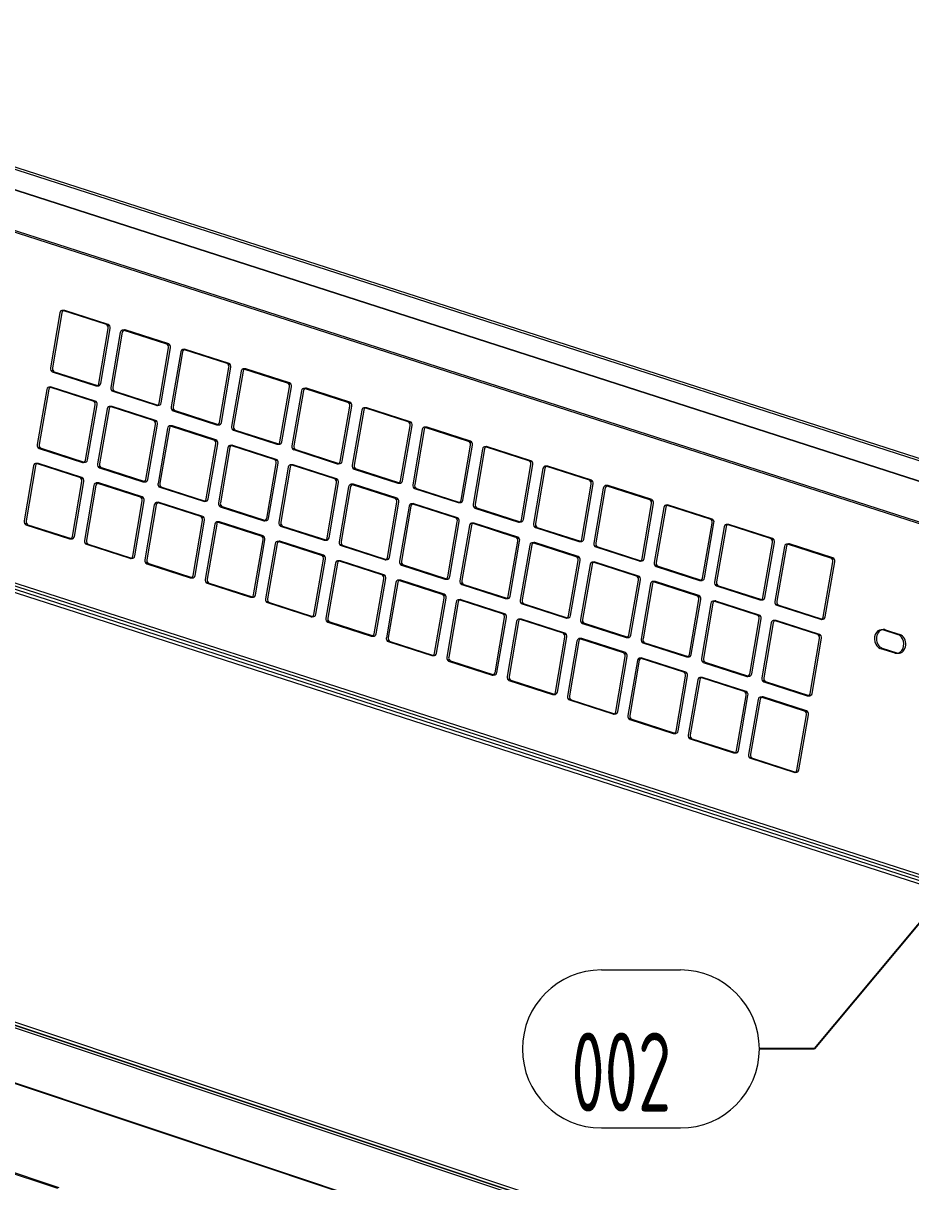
# Model space of a CAD drawing. Header units: millimetres. Extents: x 0 to 420, y 0 to 297.
# Drawn here: x 70.5 to 126.7, y 66.5 to 139.8 of the extents above; entities that cross this region are included whole.
import ezdxf
from ezdxf.lldxf.tags import DXFTag

# ---------------------------------------------------------------- set-up
doc = ezdxf.new("R2010")
doc.units = ezdxf.units.MM
for name, color, linetype, true_color in [('1', 7, 'Continuous', 0xffffff), ('101', 7, 'Continuous', 0xffffff), ('102', 7, 'Continuous', 0xffffff)]:
    doc.layers.add(name, color=color, linetype=linetype, true_color=true_color)
doc.styles.add('iso-1', font='isocp.shx')
tags = doc.linetypes.add('DASHED', pattern=[25.72, 12.86, -12.86]).pattern_tags.tags
tags[6:7] = [DXFTag(74, 4), DXFTag(75, 0), DXFTag(340, '0'), DXFTag(46, 0.0), DXFTag(50, 0.0), DXFTag(44, 0.0), DXFTag(45, 0.0)]
tags[4:5] = [DXFTag(74, 4), DXFTag(75, 0), DXFTag(340, '0'), DXFTag(46, 0.0), DXFTag(50, 0.0), DXFTag(44, 0.0), DXFTag(45, 0.0)]
doc.dimstyles.get("Standard").update_dxf_attribs({"dimtxt": 0.18, "dimasz": 0.18, "dimexe": 0.18, "dimexo": 0.0625, "dimgap": 0.09, "dimtad": 0, "dimtih": 1, "dimtoh": 1, "dimdec": 4, "dimzin": 0, "dimdsep": 46, "dimtxsty": 'Standard', "dimcen": 0.09, "dimadec": 0, "dimazin": 0, "dimtfac": 1, "dimtdec": 4, "dimtofl": 0, "dimtmove": 0, "dimatfit": 3, "dimfxl": 1, "dimtolj": 1, "dimtzin": 0, "dimarcsym": 0})

# ---------------------------------------------------------------- blocks, each defined once
blk = doc.blocks.new('GROUPED_GEOM1')
at = {"layer": '1', "color": 4, "lineweight": 18}
for p, q in [((107.129, 79.889), (112.129, 79.889)), ((107.129, 69.889), (112.129, 69.889))]:
    blk.add_line(p, q, dxfattribs=at)
at = {"layer": '1', "color": 3, "lineweight": 13}
blk.add_line((117.129, 74.889), (117.129, 74.889), dxfattribs=at)
at = {"layer": '1', "color": 4, "lineweight": 18}
for centre, start, end in [((107.129, 74.889), 90, 269.99994), ((112.129, 74.889), 270, 89.99994)]:
    blk.add_arc(centre, 5, start, end, dxfattribs=at)
at = {"layer": '1', "color": 2, "linetype": 'Continuous', "lineweight": 18, "insert": (105.228, 70.93), "char_height": 5, "attachment_point": 7, "line_spacing_factor": 0.963855, "style": 'iso-1'}
blk.add_mtext('\\W0.6850;002', dxfattribs=at)

msp = doc.modelspace()

# ---------------------------------------------------------------- linework, layer by layer
at = {"layer": '101', "color": 7, "linetype": 'Continuous', "lineweight": 18}
for p, q in [((171.665, 97.947), (41.707, 139.809)), ((72.85, 121.471), (72.249, 117.986)), ((72.975, 121.48), (72.374, 117.994)), ((75.789, 120.729), (73.037, 121.616)), ((75.307, 117.001), (75.908, 120.486)), ((79.611, 119.498), (76.859, 120.384)), ((76.673, 120.24), (76.072, 116.754)), ((76.797, 120.249), (76.196, 116.763)), ((79.13, 115.769), (79.73, 119.255)), ((80.495, 119.009), (79.894, 115.523)), ((80.619, 119.017), (80.019, 115.532)), ((83.433, 118.267), (80.681, 119.153)), ((72.369, 117.743), (75.121, 116.856)), ((72.493, 117.751), (75.228, 116.87)), ((82.952, 114.538), (83.553, 118.024)), ((84.317, 117.778), (83.716, 114.292)), ((84.442, 117.786), (83.841, 114.3)), ((87.256, 117.035), (84.503, 117.922)), ((72.016, 116.63), (71.415, 113.144)), ((72.14, 116.639), (71.539, 113.153)), ((74.954, 115.888), (72.202, 116.774)), ((86.774, 113.307), (87.375, 116.793)), ((91.078, 115.804), (88.326, 116.691)), ((76.191, 116.511), (78.943, 115.625)), ((76.316, 116.52), (79.05, 115.639)), ((88.139, 116.546), (87.539, 113.061)), ((88.264, 116.555), (87.663, 113.069)), ((74.473, 112.159), (75.074, 115.645)), ((75.838, 115.399), (75.237, 111.913)), ((75.963, 115.407), (75.362, 111.922)), ((78.776, 114.657), (76.024, 115.543)), ((80.014, 115.28), (82.766, 114.394)), ((80.138, 115.289), (82.873, 114.408)), ((90.596, 112.076), (91.197, 115.561)), ((91.962, 115.315), (91.361, 111.829)), ((92.086, 115.324), (91.485, 111.838)), ((94.9, 114.573), (92.148, 115.459)), ((78.295, 110.928), (78.896, 114.414)), ((37.142, 114.367), (127.73, 85.187)), ((79.66, 114.167), (79.06, 110.682)), ((79.785, 114.176), (79.184, 110.69)), ((82.599, 113.425), (79.847, 114.312)), ((83.836, 114.049), (86.588, 113.162)), ((83.96, 114.057), (86.695, 113.177)), ((94.419, 110.844), (95.02, 114.33)), ((95.784, 114.084), (95.183, 110.598)), ((95.909, 114.092), (95.308, 110.607)), ((98.722, 113.342), (95.97, 114.228)), ((82.117, 109.697), (82.718, 113.182)), ((83.483, 112.936), (82.882, 109.451)), ((83.607, 112.945), (83.006, 109.459)), ((86.421, 112.194), (83.669, 113.081)), ((98.241, 109.613), (98.842, 113.099)), ((102.545, 112.111), (99.793, 112.997)), ((71.534, 112.901), (74.287, 112.015)), ((71.659, 112.91), (74.393, 112.029)), ((87.658, 112.818), (90.41, 111.931)), ((87.783, 112.826), (90.517, 111.945)), ((99.606, 112.853), (99.006, 109.367)), ((99.731, 112.861), (99.13, 109.375)), ((71.181, 111.789), (70.58, 108.303)), ((71.306, 111.797), (70.705, 108.311)), ((74.12, 111.047), (71.368, 111.933)), ((75.357, 111.67), (78.109, 110.784)), ((75.481, 111.679), (78.216, 110.798)), ((85.94, 108.466), (86.541, 111.951)), ((87.305, 111.705), (86.704, 108.219)), ((87.43, 111.714), (86.829, 108.228)), ((90.243, 110.963), (87.491, 111.849)), ((91.48, 111.586), (94.233, 110.7)), ((91.605, 111.595), (94.339, 110.714)), ((102.063, 108.382), (102.664, 111.868)), ((103.429, 111.621), (102.828, 108.136)), ((103.553, 111.63), (102.952, 108.144)), ((106.367, 110.879), (103.615, 111.766)), ((73.638, 107.318), (74.239, 110.804)), ((75.004, 110.557), (74.403, 107.072)), ((75.128, 110.566), (74.527, 107.08)), ((77.942, 109.815), (75.19, 110.702)), ((79.179, 110.439), (81.931, 109.552)), ((79.304, 110.447), (82.038, 109.567)), ((89.762, 107.234), (90.363, 110.72)), ((91.127, 110.474), (90.526, 106.988)), ((91.252, 110.482), (90.651, 106.997)), ((94.066, 109.732), (91.314, 110.618)), ((95.303, 110.355), (98.055, 109.469)), ((95.427, 110.364), (98.162, 109.483)), ((105.886, 107.151), (106.487, 110.636)), ((107.251, 110.39), (106.65, 106.904)), ((107.376, 110.399), (106.775, 106.913)), ((110.189, 109.648), (107.437, 110.535)), ((77.461, 106.087), (78.061, 109.572)), ((78.826, 109.326), (78.225, 105.84)), ((78.95, 109.335), (78.35, 105.849)), ((81.764, 108.584), (79.012, 109.471)), ((93.584, 106.003), (94.185, 109.489)), ((97.888, 108.5), (95.136, 109.387)), ((109.708, 105.919), (110.309, 109.405)), ((114.012, 108.417), (111.26, 109.303)), ((83.001, 109.208), (85.753, 108.321)), ((83.126, 109.216), (85.86, 108.335)), ((94.95, 109.243), (94.349, 105.757)), ((95.074, 109.251), (94.473, 105.765)), ((99.125, 109.124), (101.877, 108.237)), ((99.25, 109.133), (101.984, 108.252)), ((111.073, 109.159), (110.472, 105.673)), ((111.198, 109.167), (110.597, 105.682)), ((70.7, 108.06), (73.452, 107.174)), ((70.824, 108.069), (73.559, 107.188)), ((81.283, 104.855), (81.884, 108.341)), ((82.648, 108.095), (82.047, 104.609)), ((82.773, 108.103), (82.172, 104.618)), ((85.587, 107.353), (82.834, 108.239)), ((86.824, 107.976), (89.576, 107.09)), ((86.948, 107.985), (89.683, 107.104)), ((97.407, 104.772), (98.007, 108.258)), ((98.772, 108.011), (98.171, 104.526)), ((98.896, 108.02), (98.296, 104.534)), ((101.71, 107.269), (98.958, 108.156)), ((102.947, 107.893), (105.699, 107.006)), ((103.072, 107.901), (105.806, 107.02)), ((113.53, 104.688), (114.131, 108.174)), ((114.896, 107.928), (114.295, 104.442)), ((115.02, 107.936), (114.419, 104.45)), ((117.834, 107.186), (115.082, 108.072)), ((85.105, 103.624), (85.706, 107.11)), ((74.522, 106.829), (77.274, 105.942)), ((74.647, 106.837), (77.381, 105.957)), ((86.471, 106.864), (85.87, 103.378)), ((86.595, 106.872), (85.994, 103.387)), ((89.409, 106.122), (86.657, 107.008)), ((90.646, 106.745), (93.398, 105.859)), ((90.771, 106.754), (93.505, 105.873)), ((101.229, 103.541), (101.83, 107.026)), ((102.594, 106.78), (101.993, 103.294)), ((102.719, 106.789), (102.118, 103.303)), ((105.533, 106.038), (102.78, 106.924)), ((106.77, 106.661), (109.522, 105.775)), ((106.894, 106.67), (109.629, 105.789)), ((117.353, 103.457), (117.953, 106.943)), ((118.718, 106.696), (118.117, 103.211)), ((118.842, 106.705), (118.242, 103.219)), ((121.656, 105.954), (118.904, 106.841)), ((78.345, 105.598), (81.097, 104.711)), ((78.469, 105.606), (81.204, 104.725)), ((88.928, 102.393), (89.528, 105.879)), ((90.293, 105.632), (89.692, 102.147)), ((90.417, 105.641), (89.817, 102.155)), ((93.231, 104.89), (90.479, 105.777)), ((105.051, 102.309), (105.652, 105.795)), ((109.355, 104.807), (106.603, 105.693)), ((121.175, 102.226), (121.776, 105.711)), ((94.468, 105.514), (97.22, 104.627)), ((94.593, 105.522), (97.327, 104.642)), ((106.417, 105.549), (105.816, 102.063)), ((106.541, 105.557), (105.94, 102.072)), ((110.592, 105.43), (113.344, 104.544)), ((110.717, 105.439), (113.451, 104.558)), ((82.167, 104.366), (84.919, 103.48)), ((82.291, 104.375), (85.026, 103.494)), ((92.75, 101.162), (93.351, 104.647)), ((94.115, 104.401), (93.514, 100.915)), ((94.24, 104.41), (93.639, 100.924)), ((97.053, 103.659), (94.301, 104.546)), ((98.291, 104.283), (101.043, 103.396)), ((98.415, 104.291), (101.15, 103.41)), ((108.874, 101.078), (109.474, 104.564)), ((110.239, 104.318), (109.638, 100.832)), ((110.363, 104.326), (109.763, 100.84)), ((113.177, 103.576), (110.425, 104.462)), ((114.414, 104.199), (117.166, 103.313)), ((114.539, 104.208), (117.273, 103.327)), ((96.572, 99.93), (97.173, 103.416)), ((85.989, 103.135), (88.741, 102.249)), ((86.114, 103.144), (88.848, 102.263)), ((97.937, 103.17), (97.337, 99.684)), ((98.062, 103.179), (97.461, 99.693)), ((100.876, 102.428), (98.124, 103.314)), ((102.113, 103.051), (104.865, 102.165)), ((102.237, 103.06), (104.972, 102.179)), ((112.696, 99.847), (113.297, 103.333)), ((114.061, 103.086), (113.46, 99.601)), ((114.186, 103.095), (113.585, 99.609)), ((116.999, 102.344), (114.247, 103.231)), ((118.237, 102.968), (120.989, 102.081)), ((118.361, 102.976), (121.096, 102.096)), ((100.394, 98.699), (100.995, 102.185)), ((101.76, 101.939), (101.159, 98.453)), ((101.884, 101.947), (101.283, 98.462)), ((104.698, 101.197), (101.946, 102.083)), ((116.518, 98.616), (117.119, 102.101)), ((120.822, 101.113), (118.07, 102)), ((89.811, 101.904), (92.564, 101.017)), ((89.936, 101.912), (92.67, 101.032)), ((105.935, 101.82), (108.687, 100.934)), ((106.06, 101.829), (108.794, 100.948)), ((117.883, 101.855), (117.283, 98.369)), ((118.008, 101.864), (117.407, 98.378)), ((124.988, 101.406), (125.905, 101.111)), ((93.634, 100.673), (96.386, 99.786)), ((93.758, 100.681), (96.493, 99.8)), ((104.217, 97.468), (104.818, 100.954)), ((105.582, 100.708), (104.981, 97.222)), ((105.707, 100.716), (105.106, 97.23)), ((108.52, 99.965), (105.768, 100.852)), ((109.757, 100.589), (112.51, 99.702)), ((109.882, 100.598), (112.617, 99.717)), ((120.34, 97.384), (120.941, 100.87)), ((124.787, 100.244), (125.705, 99.949)), ((124.912, 100.253), (125.829, 99.958)), ((97.456, 99.441), (100.208, 98.555)), ((97.581, 99.45), (100.315, 98.569)), ((108.039, 96.237), (108.64, 99.723)), ((109.404, 99.476), (108.803, 95.991)), ((109.529, 99.485), (108.928, 95.999)), ((112.343, 98.734), (109.591, 99.621)), ((113.58, 99.358), (116.332, 98.471)), ((113.704, 99.366), (116.439, 98.485)), ((111.861, 95.006), (112.462, 98.491)), ((116.165, 97.503), (113.413, 98.389)), ((101.278, 98.21), (104.03, 97.324)), ((101.403, 98.219), (104.137, 97.338)), ((113.227, 98.245), (112.626, 94.759)), ((113.351, 98.254), (112.75, 94.768)), ((117.402, 98.126), (120.154, 97.24)), ((117.527, 98.135), (120.261, 97.254)), ((105.101, 96.979), (107.853, 96.092)), ((105.225, 96.987), (107.96, 96.107)), ((115.684, 93.774), (116.284, 97.26)), ((117.049, 97.014), (116.448, 93.528)), ((117.173, 97.022), (116.573, 93.537)), ((119.987, 96.272), (117.235, 97.158)), ((108.923, 95.748), (111.675, 94.861)), ((109.048, 95.756), (111.782, 94.875)), ((119.506, 92.543), (120.107, 96.029)), ((112.745, 94.516), (115.497, 93.63)), ((112.87, 94.525), (115.604, 93.644)), ((116.568, 93.285), (119.32, 92.399)), ((116.692, 93.294), (119.427, 92.413)), ((34.687, 88.164), (177.584, 40.512)), ((34.758, 88.351), (177.655, 40.698))]:
    msp.add_line(p, q, dxfattribs=at)
at = {"layer": '101', "color": 6, "linetype": 'DASHED', "lineweight": 13}
for p, q in [((171.698, 97.784), (41.74, 139.646)), ((40.79, 136.092), (171.388, 94.024)), ((73.114, 121.63), (72.989, 121.622)), ((75.913, 120.738), (73.161, 121.624)), ((75.432, 117.009), (76.033, 120.495)), ((76.936, 120.399), (76.812, 120.39)), ((79.735, 119.507), (76.983, 120.393)), ((79.254, 115.778), (79.855, 119.264)), ((80.759, 119.168), (80.634, 119.159)), ((83.558, 118.275), (80.806, 119.162)), ((83.076, 114.547), (83.677, 118.032)), ((84.581, 117.936), (84.456, 117.928)), ((87.38, 117.044), (84.628, 117.931)), ((72.279, 116.789), (72.155, 116.78)), ((75.079, 115.896), (72.327, 116.783)), ((75.168, 116.85), (75.293, 116.859)), ((75.228, 116.87), (75.246, 116.865)), ((86.899, 113.315), (87.5, 116.801)), ((88.403, 116.705), (88.279, 116.697)), ((91.202, 115.813), (88.45, 116.699)), ((74.597, 112.168), (75.198, 115.654)), ((76.102, 115.558), (75.977, 115.549)), ((78.901, 114.665), (76.149, 115.552)), ((78.99, 115.619), (79.115, 115.628)), ((79.05, 115.639), (79.068, 115.633)), ((90.721, 112.084), (91.322, 115.57)), ((92.226, 115.474), (92.101, 115.465)), ((95.025, 114.582), (92.273, 115.468)), ((37.203, 114.558), (127.791, 85.377)), ((128.409, 85.563), (38.585, 114.497)), ((78.42, 110.937), (79.02, 114.422)), ((82.813, 114.388), (82.937, 114.396)), ((82.873, 114.408), (82.89, 114.402)), ((128.376, 85.369), (38.552, 114.303)), ((79.924, 114.326), (79.8, 114.318)), ((82.723, 113.434), (79.971, 114.32)), ((94.543, 110.853), (95.144, 114.339)), ((96.048, 114.243), (95.923, 114.234)), ((98.847, 113.35), (96.095, 114.237)), ((82.242, 109.705), (82.843, 113.191)), ((83.746, 113.095), (83.622, 113.087)), ((86.546, 112.203), (83.794, 113.089)), ((86.635, 113.157), (86.76, 113.165)), ((86.695, 113.177), (86.712, 113.171)), ((98.366, 109.622), (98.966, 113.107)), ((99.87, 113.011), (99.746, 113.003)), ((102.669, 112.119), (99.917, 113.006)), ((71.445, 111.947), (71.32, 111.939)), ((74.244, 111.055), (71.492, 111.942)), ((74.334, 112.009), (74.458, 112.018)), ((74.393, 112.029), (74.411, 112.023)), ((86.064, 108.474), (86.665, 111.96)), ((87.569, 111.864), (87.444, 111.855)), ((90.368, 110.971), (87.616, 111.858)), ((90.457, 111.925), (90.582, 111.934)), ((90.517, 111.945), (90.535, 111.94)), ((102.188, 108.39), (102.789, 111.876)), ((103.692, 111.78), (103.568, 111.772)), ((106.492, 110.888), (103.74, 111.774)), ((73.763, 107.326), (74.364, 110.812)), ((78.156, 110.778), (78.28, 110.786)), ((78.216, 110.798), (78.233, 110.792)), ((89.887, 107.243), (90.487, 110.729)), ((75.267, 110.716), (75.143, 110.708)), ((78.066, 109.824), (75.314, 110.71)), ((91.391, 110.633), (91.266, 110.624)), ((94.19, 109.74), (91.438, 110.627)), ((94.28, 110.694), (94.404, 110.703)), ((94.339, 110.714), (94.357, 110.709)), ((106.01, 107.159), (106.611, 110.645)), ((107.515, 110.549), (107.39, 110.54)), ((110.314, 109.657), (107.562, 110.543)), ((77.585, 106.095), (78.186, 109.581)), ((79.09, 109.485), (78.965, 109.476)), ((81.889, 108.593), (79.137, 109.479)), ((81.978, 109.546), (82.103, 109.555)), ((82.038, 109.567), (82.056, 109.561)), ((93.709, 106.012), (94.31, 109.497)), ((95.213, 109.401), (95.089, 109.393)), ((98.012, 108.509), (95.26, 109.396)), ((98.102, 109.463), (98.226, 109.471)), ((98.162, 109.483), (98.179, 109.477)), ((109.833, 105.928), (110.433, 109.414)), ((111.337, 109.318), (111.212, 109.309)), ((114.136, 108.425), (111.384, 109.312)), ((81.407, 104.864), (82.008, 108.35)), ((82.912, 108.254), (82.787, 108.245)), ((85.711, 107.361), (82.959, 108.248)), ((85.801, 108.315), (85.925, 108.324)), ((85.86, 108.335), (85.878, 108.33)), ((97.531, 104.78), (98.132, 108.266)), ((99.036, 108.17), (98.911, 108.162)), ((101.835, 107.278), (99.083, 108.164)), ((101.924, 108.232), (102.049, 108.24)), ((101.984, 108.252), (102.002, 108.246)), ((113.655, 104.697), (114.256, 108.182)), ((115.159, 108.087), (115.035, 108.078)), ((117.958, 107.194), (115.206, 108.081)), ((73.499, 107.168), (73.624, 107.176)), ((73.559, 107.188), (73.577, 107.182)), ((85.23, 103.633), (85.831, 107.119)), ((89.623, 107.084), (89.747, 107.093)), ((89.683, 107.104), (89.7, 107.098)), ((86.734, 107.023), (86.61, 107.014)), ((89.533, 106.13), (86.781, 107.017)), ((101.353, 103.549), (101.954, 107.035)), ((102.858, 106.939), (102.733, 106.93)), ((105.657, 106.047), (102.905, 106.933)), ((105.747, 107), (105.871, 107.009)), ((105.806, 107.02), (105.824, 107.015)), ((117.477, 103.465), (118.078, 106.951)), ((118.982, 106.855), (118.857, 106.847)), ((121.781, 105.963), (119.029, 106.849)), ((77.321, 105.936), (77.446, 105.945)), ((77.381, 105.957), (77.399, 105.951)), ((89.052, 102.402), (89.653, 105.887)), ((90.557, 105.791), (90.432, 105.783)), ((93.356, 104.899), (90.604, 105.785)), ((93.445, 105.853), (93.57, 105.861)), ((93.505, 105.873), (93.523, 105.867)), ((105.176, 102.318), (105.777, 105.804)), ((106.68, 105.708), (106.556, 105.699)), ((109.479, 104.815), (106.727, 105.702)), ((109.569, 105.769), (109.693, 105.778)), ((109.629, 105.789), (109.646, 105.784)), ((121.299, 102.234), (121.9, 105.72)), ((81.144, 104.705), (81.268, 104.714)), ((81.204, 104.725), (81.221, 104.72)), ((92.874, 101.17), (93.475, 104.656)), ((94.379, 104.56), (94.254, 104.552)), ((97.178, 103.668), (94.426, 104.554)), ((97.267, 104.622), (97.392, 104.63)), ((97.327, 104.642), (97.345, 104.636)), ((108.998, 101.087), (109.599, 104.572)), ((110.503, 104.476), (110.378, 104.468)), ((113.302, 103.584), (110.55, 104.471)), ((113.391, 104.538), (113.516, 104.546)), ((113.451, 104.558), (113.469, 104.552)), ((84.966, 103.474), (85.091, 103.482)), ((85.026, 103.494), (85.043, 103.488)), ((96.697, 99.939), (97.297, 103.425)), ((101.09, 103.39), (101.214, 103.399)), ((101.15, 103.41), (101.167, 103.405)), ((98.201, 103.329), (98.077, 103.32)), ((101, 102.436), (98.248, 103.323)), ((112.82, 99.855), (113.421, 103.341)), ((114.325, 103.245), (114.2, 103.237)), ((117.124, 102.353), (114.372, 103.239)), ((117.213, 103.307), (117.338, 103.315)), ((117.273, 103.327), (117.291, 103.321)), ((88.788, 102.243), (88.913, 102.251)), ((88.848, 102.263), (88.866, 102.257)), ((100.519, 98.708), (101.12, 102.194)), ((102.023, 102.098), (101.899, 102.089)), ((104.823, 101.205), (102.071, 102.092)), ((104.912, 102.159), (105.037, 102.168)), ((104.972, 102.179), (104.989, 102.173)), ((116.643, 98.624), (117.244, 102.11)), ((118.147, 102.014), (118.023, 102.005)), ((120.946, 101.122), (118.194, 102.008)), ((121.036, 102.075), (121.16, 102.084)), ((121.096, 102.096), (121.113, 102.09)), ((124.971, 101.433), (124.846, 101.424)), ((125.112, 101.415), (126.029, 101.119)), ((92.611, 101.011), (92.735, 101.02)), ((92.67, 101.032), (92.688, 101.026)), ((104.341, 97.477), (104.942, 100.962)), ((105.846, 100.866), (105.721, 100.858)), ((108.645, 99.974), (105.893, 100.86)), ((108.734, 100.928), (108.859, 100.936)), ((108.794, 100.948), (108.812, 100.942)), ((120.465, 97.393), (121.066, 100.879)), ((96.433, 99.78), (96.557, 99.789)), ((96.493, 99.8), (96.51, 99.795)), ((108.164, 96.245), (108.764, 99.731)), ((125.846, 99.931), (125.97, 99.94)), ((109.668, 99.635), (109.544, 99.627)), ((112.467, 98.743), (109.715, 99.629)), ((112.557, 99.697), (112.681, 99.705)), ((112.617, 99.717), (112.634, 99.711)), ((100.255, 98.549), (100.38, 98.558)), ((100.315, 98.569), (100.333, 98.563)), ((111.986, 95.014), (112.587, 98.5)), ((113.49, 98.404), (113.366, 98.395)), ((116.289, 97.512), (113.537, 98.398)), ((116.379, 98.465), (116.503, 98.474)), ((116.439, 98.485), (116.456, 98.48)), ((104.078, 97.318), (104.202, 97.326)), ((104.137, 97.338), (104.155, 97.332)), ((115.808, 93.783), (116.409, 97.269)), ((117.313, 97.173), (117.188, 97.164)), ((120.112, 96.28), (117.36, 97.167)), ((120.201, 97.234), (120.326, 97.243)), ((120.261, 97.254), (120.279, 97.249)), ((107.9, 96.087), (108.024, 96.095)), ((107.96, 96.107), (107.977, 96.101)), ((119.63, 92.552), (120.231, 96.037)), ((111.722, 94.855), (111.847, 94.864)), ((111.782, 94.875), (111.8, 94.87)), ((115.544, 93.624), (115.669, 93.633)), ((115.604, 93.644), (115.622, 93.638)), ((119.367, 92.393), (119.491, 92.401)), ((119.427, 92.413), (119.444, 92.407)), ((35.131, 88.038), (178.763, 40.141))]:
    msp.add_line(p, q, dxfattribs=at)
at = {"layer": '101', "color": 6, "linetype": 'Continuous', "lineweight": 13}
for p, q in [((170.907, 96.747), (40.185, 138.856)), ((171.018, 96.703), (40.296, 138.812)), ((40.659, 136.031), (171.382, 93.923)), ((75.864, 120.675), (75.988, 120.683)), ((79.686, 119.443), (79.811, 119.452)), ((83.508, 118.212), (83.633, 118.221)), ((72.418, 117.806), (72.294, 117.797)), ((87.331, 116.981), (87.455, 116.989)), ((76.241, 116.575), (76.116, 116.566)), ((75.029, 115.833), (75.154, 115.842)), ((80.063, 115.343), (79.938, 115.335)), ((91.153, 115.75), (91.278, 115.758)), ((78.852, 114.602), (78.976, 114.611)), ((94.975, 114.518), (95.1, 114.527)), ((83.885, 114.112), (83.761, 114.103)), ((71.584, 112.964), (71.459, 112.956)), ((82.674, 113.371), (82.799, 113.379)), ((98.798, 113.287), (98.922, 113.296)), ((87.707, 112.881), (87.583, 112.872)), ((75.406, 111.733), (75.282, 111.725)), ((86.496, 112.14), (86.621, 112.148)), ((91.53, 111.65), (91.405, 111.641)), ((102.62, 112.056), (102.745, 112.065)), ((74.195, 110.992), (74.319, 111.001)), ((90.319, 110.908), (90.443, 110.917)), ((106.442, 110.825), (106.567, 110.833)), ((79.228, 110.502), (79.104, 110.493)), ((95.352, 110.418), (95.228, 110.41)), ((78.017, 109.761), (78.142, 109.769)), ((83.051, 109.271), (82.926, 109.262)), ((94.141, 109.677), (94.265, 109.686)), ((110.265, 109.593), (110.389, 109.602)), ((81.839, 108.53), (81.964, 108.538)), ((99.174, 109.187), (99.05, 109.179)), ((70.749, 108.123), (70.625, 108.115)), ((86.873, 108.04), (86.748, 108.031)), ((97.963, 108.446), (98.088, 108.454)), ((102.997, 107.956), (102.872, 107.947)), ((114.087, 108.362), (114.211, 108.371)), ((85.662, 107.298), (85.786, 107.307)), ((101.785, 107.215), (101.91, 107.223)), ((117.909, 107.131), (118.034, 107.14)), ((74.572, 106.892), (74.447, 106.883)), ((90.695, 106.808), (90.571, 106.8)), ((106.819, 106.725), (106.694, 106.716)), ((78.394, 105.661), (78.269, 105.652)), ((89.484, 106.067), (89.609, 106.076)), ((105.608, 105.983), (105.732, 105.992)), ((121.731, 105.9), (121.856, 105.908)), ((94.518, 105.577), (94.393, 105.568)), ((110.641, 105.493), (110.517, 105.485)), ((82.216, 104.429), (82.092, 104.421)), ((93.306, 104.836), (93.431, 104.844)), ((98.34, 104.346), (98.215, 104.337)), ((109.43, 104.752), (109.555, 104.761)), ((114.464, 104.262), (114.339, 104.254)), ((97.129, 103.605), (97.253, 103.613)), ((113.252, 103.521), (113.377, 103.529)), ((86.038, 103.198), (85.914, 103.19)), ((102.162, 103.115), (102.038, 103.106)), ((118.286, 103.031), (118.161, 103.022)), ((89.861, 101.967), (89.736, 101.958)), ((100.951, 102.373), (101.076, 102.382)), ((117.075, 102.29), (117.199, 102.298)), ((105.984, 101.883), (105.86, 101.875)), ((93.683, 100.736), (93.559, 100.727)), ((104.773, 101.142), (104.898, 101.151)), ((109.807, 100.652), (109.682, 100.644)), ((120.897, 101.058), (121.022, 101.067)), ((108.596, 99.911), (108.72, 99.919)), ((97.505, 99.504), (97.381, 99.496)), ((113.629, 99.421), (113.505, 99.412)), ((101.328, 98.273), (101.203, 98.265)), ((112.418, 98.68), (112.542, 98.688)), ((117.451, 98.19), (117.327, 98.181)), ((105.15, 97.042), (105.025, 97.033)), ((116.24, 97.448), (116.365, 97.457)), ((120.063, 96.217), (120.187, 96.226)), ((108.972, 95.811), (108.848, 95.802)), ((112.795, 94.58), (112.67, 94.571)), ((116.617, 93.348), (116.492, 93.34)), ((178.669, 39.981), (34.931, 87.914)), ((177.561, 36.829), (33.823, 84.762)), ((177.658, 36.834), (33.921, 84.767))]:
    msp.add_line(p, q, dxfattribs=at)
at = {"layer": '101', "color": 7, "linetype": 'Continuous', "lineweight": 18}
for centre, major_axis, start_param, end_param in [((73.003, 121.422), (0.014, -0.2), 2.838916, 4.409713), ((73.128, 121.431), (-0.014, 0.2), 0.401924, 1.26812), ((75.755, 120.536), (0.014, -0.2), 1.26812, 2.838916), ((76.825, 120.191), (0.014, -0.2), 2.838916, 4.409713), ((76.95, 120.199), (-0.014, 0.2), 0.401924, 1.26812), ((79.578, 119.304), (0.014, -0.2), 1.26812, 2.838916), ((80.648, 118.96), (0.014, -0.2), 2.838916, 4.409713), ((80.772, 118.968), (-0.014, 0.2), 0.401924, 1.26812), ((83.4, 118.073), (0.014, -0.2), 1.26812, 2.838916), ((72.402, 117.936), (0.014, -0.2), 4.409713, 5.980509), ((72.527, 117.945), (-0.014, 0.2), 1.26812, 2.838916), ((84.47, 117.728), (0.014, -0.2), 2.838916, 4.409713), ((84.595, 117.737), (-0.014, 0.2), 0.401924, 1.26812), ((72.169, 116.581), (0.014, -0.2), 2.838916, 4.409713), ((72.293, 116.589), (-0.014, 0.2), 0.401924, 1.26812), ((75.154, 117.05), (0.014, -0.2), 5.980509, 7.551305), ((76.225, 116.705), (0.014, -0.2), 4.409713, 5.980509), ((76.349, 116.714), (-0.014, 0.2), 1.26812, 2.838916), ((87.222, 116.842), (0.014, -0.2), 1.26812, 2.838916), ((88.292, 116.497), (0.014, -0.2), 2.838916, 4.409713), ((88.417, 116.506), (-0.014, 0.2), 0.401924, 1.26812), ((74.921, 115.694), (0.014, -0.2), 1.26812, 2.838916), ((75.991, 115.349), (0.014, -0.2), 2.838916, 4.409713), ((76.116, 115.358), (-0.014, 0.2), 0.401924, 1.26812), ((78.977, 115.819), (0.014, -0.2), 5.980509, 7.551305), ((80.047, 115.474), (0.014, -0.2), 4.409713, 5.980509), ((80.171, 115.482), (-0.014, 0.2), 1.26812, 2.838916), ((91.044, 115.611), (0.014, -0.2), 1.26812, 2.838916), ((92.115, 115.266), (0.014, -0.2), 2.838916, 4.409713), ((92.239, 115.274), (-0.014, 0.2), 0.401924, 1.26812), ((78.743, 114.463), (0.014, -0.2), 1.26812, 2.838916), ((82.799, 114.587), (0.014, -0.2), 5.980509, 7.551305), ((94.867, 114.379), (0.014, -0.2), 1.26812, 2.838916), ((79.813, 114.118), (0.014, -0.2), 2.838916, 4.409713), ((79.938, 114.127), (-0.014, 0.2), 0.401924, 1.26812), ((83.869, 114.243), (0.014, -0.2), 4.409713, 5.980509), ((83.994, 114.251), (-0.014, 0.2), 1.26812, 2.838916), ((95.937, 114.035), (0.014, -0.2), 2.838916, 4.409713), ((96.062, 114.043), (-0.014, 0.2), 0.401924, 1.26812), ((71.568, 113.095), (0.014, -0.2), 4.409713, 5.980509), ((71.692, 113.104), (-0.014, 0.2), 1.26812, 2.838916), ((82.565, 113.232), (0.014, -0.2), 1.26812, 2.838916), ((83.636, 112.887), (0.014, -0.2), 2.838916, 4.409713), ((83.76, 112.896), (-0.014, 0.2), 0.401924, 1.26812), ((86.621, 113.356), (0.014, -0.2), 5.980509, 7.551305), ((87.692, 113.011), (0.014, -0.2), 4.409713, 5.980509), ((87.816, 113.02), (-0.014, 0.2), 1.26812, 2.838916), ((98.689, 113.148), (0.014, -0.2), 1.26812, 2.838916), ((99.759, 112.803), (0.014, -0.2), 2.838916, 4.409713), ((99.884, 112.812), (-0.014, 0.2), 0.401924, 1.26812), ((86.388, 112.001), (0.014, -0.2), 1.26812, 2.838916), ((71.334, 111.739), (0.014, -0.2), 2.838916, 4.409713), ((71.459, 111.748), (-0.014, 0.2), 0.401924, 1.26812), ((74.32, 112.208), (0.014, -0.2), 5.980509, 7.551305), ((75.39, 111.864), (0.014, -0.2), 4.409713, 5.980509), ((75.515, 111.872), (-0.014, 0.2), 1.26812, 2.838916), ((87.458, 111.656), (0.014, -0.2), 2.838916, 4.409713), ((87.582, 111.664), (-0.014, 0.2), 0.401924, 1.26812), ((90.444, 112.125), (0.014, -0.2), 5.980509, 7.551305), ((91.514, 111.78), (0.014, -0.2), 4.409713, 5.980509), ((91.638, 111.789), (-0.014, 0.2), 1.26812, 2.838916), ((102.511, 111.917), (0.014, -0.2), 1.26812, 2.838916), ((103.582, 111.572), (0.014, -0.2), 2.838916, 4.409713), ((103.706, 111.581), (-0.014, 0.2), 0.401924, 1.26812), ((74.086, 110.853), (0.014, -0.2), 1.26812, 2.838916), ((75.156, 110.508), (0.014, -0.2), 2.838916, 4.409713), ((78.142, 110.977), (0.014, -0.2), 5.980509, 7.551305), ((90.21, 110.769), (0.014, -0.2), 1.26812, 2.838916), ((94.266, 110.894), (0.014, -0.2), 5.980509, 7.551305), ((106.334, 110.686), (0.014, -0.2), 1.26812, 2.838916), ((75.281, 110.517), (-0.014, 0.2), 0.401924, 1.26812), ((79.212, 110.632), (0.014, -0.2), 4.409713, 5.980509), ((79.337, 110.641), (-0.014, 0.2), 1.26812, 2.838916), ((91.28, 110.425), (0.014, -0.2), 2.838916, 4.409713), ((91.405, 110.433), (-0.014, 0.2), 0.401924, 1.26812), ((95.336, 110.549), (0.014, -0.2), 4.409713, 5.980509), ((95.461, 110.557), (-0.014, 0.2), 1.26812, 2.838916), ((107.404, 110.341), (0.014, -0.2), 2.838916, 4.409713), ((107.528, 110.349), (-0.014, 0.2), 0.401924, 1.26812), ((77.909, 109.622), (0.014, -0.2), 1.26812, 2.838916), ((78.979, 109.277), (0.014, -0.2), 2.838916, 4.409713), ((79.103, 109.285), (-0.014, 0.2), 0.401924, 1.26812), ((81.965, 109.746), (0.014, -0.2), 5.980509, 7.551305), ((83.035, 109.401), (0.014, -0.2), 4.409713, 5.980509), ((83.159, 109.41), (-0.014, 0.2), 1.26812, 2.838916), ((94.032, 109.538), (0.014, -0.2), 1.26812, 2.838916), ((95.102, 109.193), (0.014, -0.2), 2.838916, 4.409713), ((95.227, 109.202), (-0.014, 0.2), 0.401924, 1.26812), ((98.088, 109.662), (0.014, -0.2), 5.980509, 7.551305), ((99.158, 109.318), (0.014, -0.2), 4.409713, 5.980509), ((99.283, 109.326), (-0.014, 0.2), 1.26812, 2.838916), ((110.156, 109.454), (0.014, -0.2), 1.26812, 2.838916), ((111.226, 109.11), (0.014, -0.2), 2.838916, 4.409713), ((111.351, 109.118), (-0.014, 0.2), 0.401924, 1.26812), ((81.731, 108.39), (0.014, -0.2), 1.26812, 2.838916), ((70.733, 108.254), (0.014, -0.2), 4.409713, 5.980509), ((70.858, 108.262), (-0.014, 0.2), 1.26812, 2.838916), ((82.801, 108.046), (0.014, -0.2), 2.838916, 4.409713), ((82.926, 108.054), (-0.014, 0.2), 0.401924, 1.26812), ((85.787, 108.515), (0.014, -0.2), 5.980509, 7.551305), ((86.857, 108.17), (0.014, -0.2), 4.409713, 5.980509), ((86.982, 108.179), (-0.014, 0.2), 1.26812, 2.838916), ((97.855, 108.307), (0.014, -0.2), 1.26812, 2.838916), ((98.925, 107.962), (0.014, -0.2), 2.838916, 4.409713), ((99.049, 107.971), (-0.014, 0.2), 0.401924, 1.26812), ((101.911, 108.431), (0.014, -0.2), 5.980509, 7.551305), ((102.981, 108.086), (0.014, -0.2), 4.409713, 5.980509), ((103.105, 108.095), (-0.014, 0.2), 1.26812, 2.838916), ((113.978, 108.223), (0.014, -0.2), 1.26812, 2.838916), ((115.049, 107.878), (0.014, -0.2), 2.838916, 4.409713), ((115.173, 107.887), (-0.014, 0.2), 0.401924, 1.26812), ((73.485, 107.367), (0.014, -0.2), 5.980509, 7.551305), ((74.556, 107.022), (0.014, -0.2), 4.409713, 5.980509), ((74.68, 107.031), (-0.014, 0.2), 1.26812, 2.838916), ((85.553, 107.159), (0.014, -0.2), 1.26812, 2.838916), ((89.609, 107.284), (0.014, -0.2), 5.980509, 7.551305), ((101.677, 107.076), (0.014, -0.2), 1.26812, 2.838916), ((105.733, 107.2), (0.014, -0.2), 5.980509, 7.551305), ((117.801, 106.992), (0.014, -0.2), 1.26812, 2.838916), ((86.623, 106.814), (0.014, -0.2), 2.838916, 4.409713), ((86.748, 106.823), (-0.014, 0.2), 0.401924, 1.26812), ((90.679, 106.939), (0.014, -0.2), 4.409713, 5.980509), ((90.804, 106.947), (-0.014, 0.2), 1.26812, 2.838916), ((102.747, 106.731), (0.014, -0.2), 2.838916, 4.409713), ((102.872, 106.739), (-0.014, 0.2), 0.401924, 1.26812), ((106.803, 106.855), (0.014, -0.2), 4.409713, 5.980509), ((106.928, 106.864), (-0.014, 0.2), 1.26812, 2.838916), ((118.871, 106.647), (0.014, -0.2), 2.838916, 4.409713), ((118.995, 106.656), (-0.014, 0.2), 0.401924, 1.26812), ((77.308, 106.136), (0.014, -0.2), 5.980509, 7.551305), ((78.378, 105.791), (0.014, -0.2), 4.409713, 5.980509), ((78.502, 105.8), (-0.014, 0.2), 1.26812, 2.838916), ((89.375, 105.928), (0.014, -0.2), 1.26812, 2.838916), ((90.446, 105.583), (0.014, -0.2), 2.838916, 4.409713), ((90.57, 105.592), (-0.014, 0.2), 0.401924, 1.26812), ((93.431, 106.052), (0.014, -0.2), 5.980509, 7.551305), ((94.502, 105.708), (0.014, -0.2), 4.409713, 5.980509), ((94.626, 105.716), (-0.014, 0.2), 1.26812, 2.838916), ((105.499, 105.844), (0.014, -0.2), 1.26812, 2.838916), ((106.569, 105.5), (0.014, -0.2), 2.838916, 4.409713), ((106.694, 105.508), (-0.014, 0.2), 0.401924, 1.26812), ((109.555, 105.969), (0.014, -0.2), 5.980509, 7.551305), ((110.625, 105.624), (0.014, -0.2), 4.409713, 5.980509), ((110.75, 105.632), (-0.014, 0.2), 1.26812, 2.838916), ((121.623, 105.761), (0.014, -0.2), 1.26812, 2.838916), ((93.198, 104.697), (0.014, -0.2), 1.26812, 2.838916), ((81.13, 104.905), (0.014, -0.2), 5.980509, 7.551305), ((82.2, 104.56), (0.014, -0.2), 4.409713, 5.980509), ((82.325, 104.569), (-0.014, 0.2), 1.26812, 2.838916), ((94.268, 104.352), (0.014, -0.2), 2.838916, 4.409713), ((94.393, 104.361), (-0.014, 0.2), 0.401924, 1.26812), ((97.254, 104.821), (0.014, -0.2), 5.980509, 7.551305), ((98.324, 104.476), (0.014, -0.2), 4.409713, 5.980509), ((98.449, 104.485), (-0.014, 0.2), 1.26812, 2.838916), ((109.321, 104.613), (0.014, -0.2), 1.26812, 2.838916), ((110.392, 104.268), (0.014, -0.2), 2.838916, 4.409713), ((110.516, 104.277), (-0.014, 0.2), 0.401924, 1.26812), ((113.377, 104.737), (0.014, -0.2), 5.980509, 7.551305), ((114.448, 104.393), (0.014, -0.2), 4.409713, 5.980509), ((114.572, 104.401), (-0.014, 0.2), 1.26812, 2.838916), ((84.952, 103.673), (0.014, -0.2), 5.980509, 7.551305), ((97.02, 103.465), (0.014, -0.2), 1.26812, 2.838916), ((101.076, 103.59), (0.014, -0.2), 5.980509, 7.551305), ((113.144, 103.382), (0.014, -0.2), 1.26812, 2.838916), ((117.2, 103.506), (0.014, -0.2), 5.980509, 7.551305), ((86.023, 103.329), (0.014, -0.2), 4.409713, 5.980509), ((86.147, 103.337), (-0.014, 0.2), 1.26812, 2.838916), ((98.09, 103.121), (0.014, -0.2), 2.838916, 4.409713), ((98.215, 103.129), (-0.014, 0.2), 0.401924, 1.26812), ((102.146, 103.245), (0.014, -0.2), 4.409713, 5.980509), ((102.271, 103.254), (-0.014, 0.2), 1.26812, 2.838916), ((114.214, 103.037), (0.014, -0.2), 2.838916, 4.409713), ((114.339, 103.046), (-0.014, 0.2), 0.401924, 1.26812), ((118.27, 103.161), (0.014, -0.2), 4.409713, 5.980509), ((118.395, 103.17), (-0.014, 0.2), 1.26812, 2.838916), ((88.775, 102.442), (0.014, -0.2), 5.980509, 7.551305), ((89.845, 102.097), (0.014, -0.2), 4.409713, 5.980509), ((89.969, 102.106), (-0.014, 0.2), 1.26812, 2.838916), ((100.842, 102.234), (0.014, -0.2), 1.26812, 2.838916), ((101.913, 101.89), (0.014, -0.2), 2.838916, 4.409713), ((102.037, 101.898), (-0.014, 0.2), 0.401924, 1.26812), ((104.898, 102.359), (0.014, -0.2), 5.980509, 7.551305), ((105.969, 102.014), (0.014, -0.2), 4.409713, 5.980509), ((106.093, 102.022), (-0.014, 0.2), 1.26812, 2.838916), ((116.966, 102.151), (0.014, -0.2), 1.26812, 2.838916), ((118.036, 101.806), (0.014, -0.2), 2.838916, 4.409713), ((118.161, 101.814), (-0.014, 0.2), 0.401924, 1.26812), ((121.022, 102.275), (0.014, -0.2), 5.980509, 7.551305), ((104.665, 101.003), (0.014, -0.2), 1.26812, 2.838916), ((124.887, 100.825), (0.041, -0.599), 2.838916, 5.980509), ((125.012, 100.834), (0.041, -0.599), 3.275156, 5.980509), ((92.597, 101.211), (0.014, -0.2), 5.980509, 7.551305), ((93.667, 100.866), (0.014, -0.2), 4.409713, 5.980509), ((93.792, 100.875), (-0.014, 0.2), 1.26812, 2.838916), ((105.735, 100.658), (0.014, -0.2), 2.838916, 4.409713), ((105.859, 100.667), (-0.014, 0.2), 0.401924, 1.26812), ((108.721, 101.127), (0.014, -0.2), 5.980509, 7.551305), ((109.791, 100.783), (0.014, -0.2), 4.409713, 5.980509), ((109.915, 100.791), (-0.014, 0.2), 1.26812, 2.838916), ((120.788, 100.919), (0.014, -0.2), 1.26812, 2.838916), ((125.805, 100.53), (0.041, -0.599), 5.980509, 9.122102), ((96.419, 99.98), (0.014, -0.2), 5.980509, 7.551305), ((108.487, 99.772), (0.014, -0.2), 1.26812, 2.838916), ((112.543, 99.896), (0.014, -0.2), 5.980509, 7.551305), ((125.929, 100.538), (0.041, -0.599), 5.980509, 6.149664), ((97.489, 99.635), (0.014, -0.2), 4.409713, 5.980509), ((97.614, 99.644), (-0.014, 0.2), 1.26812, 2.838916), ((109.557, 99.427), (0.014, -0.2), 2.838916, 4.409713), ((109.682, 99.436), (-0.014, 0.2), 0.401924, 1.26812), ((113.613, 99.551), (0.014, -0.2), 4.409713, 5.980509), ((113.738, 99.56), (-0.014, 0.2), 1.26812, 2.838916), ((100.242, 98.749), (0.014, -0.2), 5.980509, 7.551305), ((101.312, 98.404), (0.014, -0.2), 4.409713, 5.980509), ((101.436, 98.412), (-0.014, 0.2), 1.26812, 2.838916), ((112.309, 98.541), (0.014, -0.2), 1.26812, 2.838916), ((113.38, 98.196), (0.014, -0.2), 2.838916, 4.409713), ((113.504, 98.204), (-0.014, 0.2), 0.401924, 1.26812), ((116.365, 98.665), (0.014, -0.2), 5.980509, 7.551305), ((117.435, 98.32), (0.014, -0.2), 4.409713, 5.980509), ((117.56, 98.329), (-0.014, 0.2), 1.26812, 2.838916), ((104.064, 97.517), (0.014, -0.2), 5.980509, 7.551305), ((105.134, 97.173), (0.014, -0.2), 4.409713, 5.980509), ((105.259, 97.181), (-0.014, 0.2), 1.26812, 2.838916), ((116.132, 97.309), (0.014, -0.2), 1.26812, 2.838916), ((117.202, 96.965), (0.014, -0.2), 2.838916, 4.409713), ((117.326, 96.973), (-0.014, 0.2), 0.401924, 1.26812), ((120.188, 97.434), (0.014, -0.2), 5.980509, 7.551305), ((107.886, 96.286), (0.014, -0.2), 5.980509, 7.551305), ((119.954, 96.078), (0.014, -0.2), 1.26812, 2.838916), ((108.956, 95.941), (0.014, -0.2), 4.409713, 5.980509), ((109.081, 95.95), (-0.014, 0.2), 1.26812, 2.838916), ((111.708, 95.055), (0.014, -0.2), 5.980509, 7.551305), ((112.779, 94.71), (0.014, -0.2), 4.409713, 5.980509), ((112.903, 94.719), (-0.014, 0.2), 1.26812, 2.838916), ((115.531, 93.824), (0.014, -0.2), 5.980509, 7.551305), ((116.601, 93.479), (0.014, -0.2), 4.409713, 5.980509), ((116.726, 93.487), (-0.014, 0.2), 1.26812, 2.838916), ((119.353, 92.592), (0.014, -0.2), 5.980509, 7.551305)]:
    msp.add_ellipse(centre, major_axis=major_axis, ratio=0.781297, start_param=start_param, end_param=end_param, dxfattribs=at)
at = {"layer": '101', "color": 6, "linetype": 'DASHED', "lineweight": 13}
for centre, major_axis, start_param, end_param in [((73.128, 121.431), (-0.014, 0.2), 5.980509, 6.685109), ((75.88, 120.544), (-0.014, 0.2), 4.409713, 5.980509), ((76.95, 120.199), (-0.014, 0.2), 5.980509, 6.685109), ((79.702, 119.313), (-0.014, 0.2), 4.409713, 5.980509), ((80.772, 118.968), (-0.014, 0.2), 5.980509, 6.685109), ((83.524, 118.082), (-0.014, 0.2), 4.409713, 5.980509), ((84.595, 117.737), (-0.014, 0.2), 5.980509, 6.685109), ((72.293, 116.589), (-0.014, 0.2), 5.980509, 6.685109), ((75.279, 117.058), (-0.014, 0.2), 2.838916, 4.409713), ((87.347, 116.85), (-0.014, 0.2), 4.409713, 5.980509), ((88.417, 116.506), (-0.014, 0.2), 5.980509, 6.685109), ((75.045, 115.703), (-0.014, 0.2), 4.409713, 5.980509), ((76.116, 115.358), (-0.014, 0.2), 5.980509, 6.685109), ((79.101, 115.827), (-0.014, 0.2), 2.838916, 4.409713), ((91.169, 115.619), (-0.014, 0.2), 4.409713, 5.980509), ((92.239, 115.274), (-0.014, 0.2), 5.980509, 6.685109), ((78.868, 114.472), (-0.014, 0.2), 4.409713, 5.980509), ((82.924, 114.596), (-0.014, 0.2), 2.838916, 4.409713), ((94.991, 114.388), (-0.014, 0.2), 4.409713, 5.980509), ((79.938, 114.127), (-0.014, 0.2), 5.980509, 6.685109), ((96.062, 114.043), (-0.014, 0.2), 5.980509, 6.685109), ((82.69, 113.24), (-0.014, 0.2), 4.409713, 5.980509), ((83.76, 112.896), (-0.014, 0.2), 5.980509, 6.685109), ((86.746, 113.365), (-0.014, 0.2), 2.838916, 4.409713), ((98.814, 113.157), (-0.014, 0.2), 4.409713, 5.980509), ((99.884, 112.812), (-0.014, 0.2), 5.980509, 6.685109), ((86.512, 112.009), (-0.014, 0.2), 4.409713, 5.980509), ((71.459, 111.748), (-0.014, 0.2), 5.980509, 6.685109), ((74.444, 112.217), (-0.014, 0.2), 2.838916, 4.409713), ((87.582, 111.664), (-0.014, 0.2), 5.980509, 6.685109), ((90.568, 112.133), (-0.014, 0.2), 2.838916, 4.409713), ((102.636, 111.925), (-0.014, 0.2), 4.409713, 5.980509), ((103.706, 111.581), (-0.014, 0.2), 5.980509, 6.685109), ((74.211, 110.861), (-0.014, 0.2), 4.409713, 5.980509), ((78.267, 110.986), (-0.014, 0.2), 2.838916, 4.409713), ((90.334, 110.778), (-0.014, 0.2), 4.409713, 5.980509), ((94.39, 110.902), (-0.014, 0.2), 2.838916, 4.409713), ((106.458, 110.694), (-0.014, 0.2), 4.409713, 5.980509), ((75.281, 110.517), (-0.014, 0.2), 5.980509, 6.685109), ((91.405, 110.433), (-0.014, 0.2), 5.980509, 6.685109), ((107.528, 110.349), (-0.014, 0.2), 5.980509, 6.685109), ((78.033, 109.63), (-0.014, 0.2), 4.409713, 5.980509), ((79.103, 109.285), (-0.014, 0.2), 5.980509, 6.685109), ((82.089, 109.755), (-0.014, 0.2), 2.838916, 4.409713), ((94.157, 109.547), (-0.014, 0.2), 4.409713, 5.980509), ((95.227, 109.202), (-0.014, 0.2), 5.980509, 6.685109), ((98.213, 109.671), (-0.014, 0.2), 2.838916, 4.409713), ((110.28, 109.463), (-0.014, 0.2), 4.409713, 5.980509), ((111.351, 109.118), (-0.014, 0.2), 5.980509, 6.685109), ((81.855, 108.399), (-0.014, 0.2), 4.409713, 5.980509), ((82.926, 108.054), (-0.014, 0.2), 5.980509, 6.685109), ((85.911, 108.523), (-0.014, 0.2), 2.838916, 4.409713), ((97.979, 108.315), (-0.014, 0.2), 4.409713, 5.980509), ((99.049, 107.971), (-0.014, 0.2), 5.980509, 6.685109), ((102.035, 108.44), (-0.014, 0.2), 2.838916, 4.409713), ((114.103, 108.232), (-0.014, 0.2), 4.409713, 5.980509), ((115.173, 107.887), (-0.014, 0.2), 5.980509, 6.685109), ((73.61, 107.376), (-0.014, 0.2), 2.838916, 4.409713), ((85.678, 107.168), (-0.014, 0.2), 4.409713, 5.980509), ((89.734, 107.292), (-0.014, 0.2), 2.838916, 4.409713), ((101.801, 107.084), (-0.014, 0.2), 4.409713, 5.980509), ((105.857, 107.208), (-0.014, 0.2), 2.838916, 4.409713), ((117.925, 107), (-0.014, 0.2), 4.409713, 5.980509), ((86.748, 106.823), (-0.014, 0.2), 5.980509, 6.685109), ((102.872, 106.739), (-0.014, 0.2), 5.980509, 6.685109), ((118.995, 106.656), (-0.014, 0.2), 5.980509, 6.685109), ((77.432, 106.144), (-0.014, 0.2), 2.838916, 4.409713), ((89.5, 105.937), (-0.014, 0.2), 4.409713, 5.980509), ((90.57, 105.592), (-0.014, 0.2), 5.980509, 6.685109), ((93.556, 106.061), (-0.014, 0.2), 2.838916, 4.409713), ((105.624, 105.853), (-0.014, 0.2), 4.409713, 5.980509), ((106.694, 105.508), (-0.014, 0.2), 5.980509, 6.685109), ((109.68, 105.977), (-0.014, 0.2), 2.838916, 4.409713), ((121.747, 105.769), (-0.014, 0.2), 4.409713, 5.980509), ((81.255, 104.913), (-0.014, 0.2), 2.838916, 4.409713), ((93.322, 104.705), (-0.014, 0.2), 4.409713, 5.980509), ((94.393, 104.361), (-0.014, 0.2), 5.980509, 6.685109), ((97.378, 104.83), (-0.014, 0.2), 2.838916, 4.409713), ((109.446, 104.622), (-0.014, 0.2), 4.409713, 5.980509), ((110.516, 104.277), (-0.014, 0.2), 5.980509, 6.685109), ((113.502, 104.746), (-0.014, 0.2), 2.838916, 4.409713), ((85.077, 103.682), (-0.014, 0.2), 2.838916, 4.409713), ((97.145, 103.474), (-0.014, 0.2), 4.409713, 5.980509), ((101.201, 103.598), (-0.014, 0.2), 2.838916, 4.409713), ((113.268, 103.39), (-0.014, 0.2), 4.409713, 5.980509), ((117.324, 103.515), (-0.014, 0.2), 2.838916, 4.409713), ((98.215, 103.129), (-0.014, 0.2), 5.980509, 6.685109), ((114.339, 103.046), (-0.014, 0.2), 5.980509, 6.685109), ((88.899, 102.451), (-0.014, 0.2), 2.838916, 4.409713), ((100.967, 102.243), (-0.014, 0.2), 4.409713, 5.980509), ((102.037, 101.898), (-0.014, 0.2), 5.980509, 6.685109), ((105.023, 102.367), (-0.014, 0.2), 2.838916, 4.409713), ((117.091, 102.159), (-0.014, 0.2), 4.409713, 5.980509), ((118.161, 101.814), (-0.014, 0.2), 5.980509, 6.685109), ((121.147, 102.284), (-0.014, 0.2), 2.838916, 4.409713), ((104.789, 101.012), (-0.014, 0.2), 4.409713, 5.980509), ((125.012, 100.834), (0.041, -0.599), 2.838916, 3.275156), ((92.721, 101.22), (-0.014, 0.2), 2.838916, 4.409713), ((105.859, 100.667), (-0.014, 0.2), 5.980509, 6.685109), ((108.845, 101.136), (-0.014, 0.2), 2.838916, 4.409713), ((120.913, 100.928), (-0.014, 0.2), 4.409713, 5.980509), ((125.929, 100.538), (0.041, -0.599), 6.149664, 9.122102), ((96.544, 99.988), (-0.014, 0.2), 2.838916, 4.409713), ((108.612, 99.78), (-0.014, 0.2), 4.409713, 5.980509), ((112.667, 99.905), (-0.014, 0.2), 2.838916, 4.409713), ((109.682, 99.436), (-0.014, 0.2), 5.980509, 6.685109), ((100.366, 98.757), (-0.014, 0.2), 2.838916, 4.409713), ((112.434, 98.549), (-0.014, 0.2), 4.409713, 5.980509), ((113.504, 98.204), (-0.014, 0.2), 5.980509, 6.685109), ((116.49, 98.673), (-0.014, 0.2), 2.838916, 4.409713), ((104.188, 97.526), (-0.014, 0.2), 2.838916, 4.409713), ((116.256, 97.318), (-0.014, 0.2), 4.409713, 5.980509), ((117.326, 96.973), (-0.014, 0.2), 5.980509, 6.685109), ((120.312, 97.442), (-0.014, 0.2), 2.838916, 4.409713), ((108.011, 96.295), (-0.014, 0.2), 2.838916, 4.409713), ((120.078, 96.087), (-0.014, 0.2), 4.409713, 5.980509), ((111.833, 95.063), (-0.014, 0.2), 2.838916, 4.409713), ((115.655, 93.832), (-0.014, 0.2), 2.838916, 4.409713), ((119.478, 92.601), (-0.014, 0.2), 2.838916, 4.409713)]:
    msp.add_ellipse(centre, major_axis=major_axis, ratio=0.781297, start_param=start_param, end_param=end_param, dxfattribs=at)
at = {"layer": '102', "color": 6, "linetype": 'DASHED', "lineweight": 13}
for p, q in [((72.724, 66.054), (37.42, 77.827)), ((72.803, 66.094), (37.5, 77.867))]:
    msp.add_line(p, q, dxfattribs=at)

# ---------------------------------------------------------------- block references
at = {"layer": '1', "color": 4, "linetype": 'Continuous', "lineweight": 18}
msp.add_blockref('GROUPED_GEOM1', (0, 0), dxfattribs=at)

# ---------------------------------------------------------------- leaders
at = {"layer": '1', "color": 3, "linetype": 'Continuous', "lineweight": 13}
msp.add_leader([(134.15, 91.13), (120.629, 74.889), (117.129, 74.889)], dimstyle='Standard', override={"dimasz": 1, "dimldrblk": 'Dot'}, dxfattribs=at)

doc.saveas('drawing.dxf')
